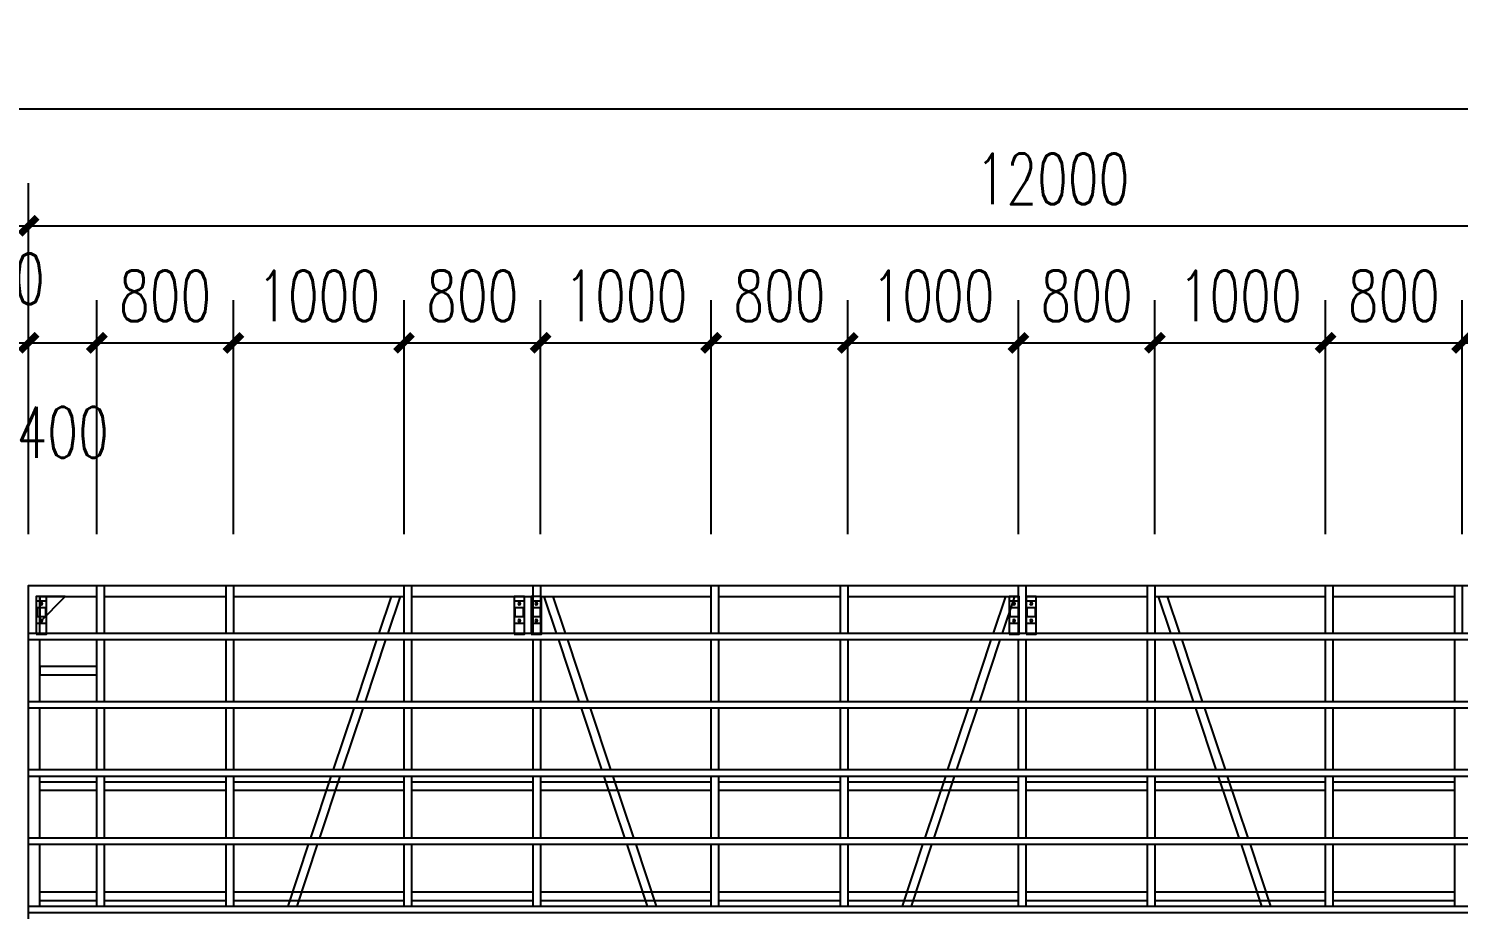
# Model space of a CAD drawing. Extents: x 396092 to 455492, y 17293 to 132793.
# Drawn here: x 428562 to 436940, y 104352 to 109517 of the extents above; entities that cross this region are included whole.
import ezdxf

# ---------------------------------------------------------------- set-up
doc = ezdxf.new("R2010")
doc.units = 0
doc.header["$LTSCALE"] = 1000
doc.header["$MEASUREMENT"] = 0
for name, color, linetype in [('PUB_DIM', 3, 'Continuous'), ('W-STEEL_FRAME钢架', 3, 'Continuous'), ('W-STEEL_KEEL钢龙骨', 5, 'Continuous')]:
    doc.layers.add(name, color=color, linetype=linetype)
doc.styles.add('_TCH_DIM_T3', font='SIMPLEX', dxfattribs={"width": 0.705882, "bigfont": 'GBCBIG'})
doc.dimstyles.new('_TCH_ARCH&&100', dxfattribs={"dimtxt": 297.5, "dimasz": 100, "dimexe": 250, "dimexo": 300, "dimgap": 126.25, "dimtad": 1, "dimdec": 0, "dimzin": 0, "dimdsep": 46, "dimtxsty": '_TCH_DIM_T3', "dimblk": 'ARCHTICK', "dimcen": 0.09, "dimclrt": 7, "dimazin": 2, "dimtfac": 1, "dimtdec": 0, "dimtix": 1, "dimtmove": 2, "dimatfit": 3, "dimfxl": 100, "dimtolj": 1, "dimtzin": 0, "dimarcsym": 0})

# ---------------------------------------------------------------- blocks, each defined once
blk = doc.blocks.new('A$C2ace10f5')
for points in [[(215, -26.7), (275, -26.7), (275, -248.7), (215, -248.7)], [(215, -91.7), (275, -91.7), (275, -221.7), (215, -221.7)], [(220, -131.7), (270, -131.7), (270, -181.7), (220, -181.7)]]:
    blk.add_lwpolyline(points, close=True)
for centre in [(245, -106.7), (245, -206.7)]:
    blk.add_circle(centre, 7)
blk = doc.blocks.new('_ArchTick')
at = {"color": 0, "linetype": 'ByBlock', "const_width": 0.4}
blk.add_lwpolyline([(-0.5, -0.5), (0.5, 0.5)], dxfattribs=at)
blk = doc.blocks.new('*D309')
at = {"layer": 'Defpoints', "color": 0, "transparency": 16777216}
for p in [(440561.5, 109047.1), (406061.5, 107624.8), (440561.5, 107624.8)]:
    blk.add_point(p, dxfattribs=at)
at = {"layer": 'PUB_DIM', "color": 0, "lineweight": -2, "transparency": 16777216}
for p, q in [((406061.5, 107924.8), (406061.5, 109297.1)), ((440561.5, 107924.8), (440561.5, 109297.1)), ((406061.5, 109047.1), (440561.5, 109047.1))]:
    blk.add_line(p, q, dxfattribs=at)
at = {"layer": 'PUB_DIM', "color": 0, "lineweight": -2, "transparency": 16777216, "xscale": 100, "yscale": 100, "zscale": 100, "rotation": 180}
blk.add_blockref('_ArchTick', (406061.5, 109047.1), dxfattribs=at)
at = {"layer": 'PUB_DIM', "color": 0, "lineweight": -2, "transparency": 16777216, "xscale": 100, "yscale": 100, "zscale": 100}
blk.add_blockref('_ArchTick', (440561.5, 109047.1), dxfattribs=at)
at = {"layer": 'PUB_DIM', "color": 7, "transparency": 16777216, "insert": (423311.5, 109322.1), "char_height": 297.5, "attachment_point": 5, "style": '_TCH_DIM_T3'}
blk.add_mtext('\\A1;34500', dxfattribs=at)
blk = doc.blocks.new('*D311')
at = {"layer": 'Defpoints', "color": 0, "transparency": 16777216}
for p in [(428561.6, 108360.9), (418061.5, 106938.6), (428561.6, 106938.6)]:
    blk.add_point(p, dxfattribs=at)
at = {"layer": 'PUB_DIM', "color": 0, "lineweight": -2, "transparency": 16777216}
for p, q in [((418061.5, 107238.6), (418061.5, 108610.9)), ((428561.6, 107238.6), (428561.6, 108610.9)), ((418061.5, 108360.9), (428561.6, 108360.9))]:
    blk.add_line(p, q, dxfattribs=at)
at = {"layer": 'PUB_DIM', "color": 0, "lineweight": -2, "transparency": 16777216, "xscale": 100, "yscale": 100, "zscale": 100, "rotation": 180}
blk.add_blockref('_ArchTick', (418061.5, 108360.9), dxfattribs=at)
at = {"layer": 'PUB_DIM', "color": 0, "lineweight": -2, "transparency": 16777216, "xscale": 100, "yscale": 100, "zscale": 100}
blk.add_blockref('_ArchTick', (428561.6, 108360.9), dxfattribs=at)
at = {"layer": 'PUB_DIM', "color": 7, "transparency": 16777216, "insert": (423311.5, 108635.9), "char_height": 297.5, "attachment_point": 5, "style": '_TCH_DIM_T3'}
blk.add_mtext('\\A1;10500', dxfattribs=at)
blk = doc.blocks.new('*D312')
at = {"layer": 'Defpoints', "color": 0, "transparency": 16777216}
for p in [(440561.5, 108360.9), (428561.6, 106938.6), (440561.5, 106938.6)]:
    blk.add_point(p, dxfattribs=at)
at = {"layer": 'PUB_DIM', "color": 0, "lineweight": -2, "transparency": 16777216}
for p, q in [((428561.6, 107238.6), (428561.6, 108610.9)), ((440561.5, 107238.6), (440561.5, 108610.9)), ((428561.6, 108360.9), (440561.5, 108360.9))]:
    blk.add_line(p, q, dxfattribs=at)
at = {"layer": 'PUB_DIM', "color": 0, "lineweight": -2, "transparency": 16777216, "xscale": 100, "yscale": 100, "zscale": 100, "rotation": 180}
blk.add_blockref('_ArchTick', (428561.6, 108360.9), dxfattribs=at)
at = {"layer": 'PUB_DIM', "color": 0, "lineweight": -2, "transparency": 16777216, "xscale": 100, "yscale": 100, "zscale": 100}
blk.add_blockref('_ArchTick', (440561.5, 108360.9), dxfattribs=at)
at = {"layer": 'PUB_DIM', "color": 7, "transparency": 16777216, "insert": (434561.5, 108635.9), "char_height": 297.5, "attachment_point": 5, "style": '_TCH_DIM_T3'}
blk.add_mtext('\\A1;12000', dxfattribs=at)
blk = doc.blocks.new('*D339')
at = {"layer": 'Defpoints', "color": 0, "transparency": 16777216}
for p in [(428561.6, 107674.8), (428211.5, 106252.5), (428561.6, 106252.5)]:
    blk.add_point(p, dxfattribs=at)
at = {"layer": 'PUB_DIM', "color": 0, "lineweight": -2, "transparency": 16777216}
for p, q in [((428211.5, 106552.5), (428211.5, 107924.8)), ((428561.6, 106552.5), (428561.6, 107924.8)), ((428211.5, 107674.8), (428561.6, 107674.8))]:
    blk.add_line(p, q, dxfattribs=at)
at = {"layer": 'PUB_DIM', "color": 0, "lineweight": -2, "transparency": 16777216, "xscale": 100, "yscale": 100, "zscale": 100, "rotation": 180}
blk.add_blockref('_ArchTick', (428211.5, 107674.8), dxfattribs=at)
at = {"layer": 'PUB_DIM', "color": 0, "lineweight": -2, "transparency": 16777216, "xscale": 100, "yscale": 100, "zscale": 100}
blk.add_blockref('_ArchTick', (428561.6, 107674.8), dxfattribs=at)
at = {"layer": 'PUB_DIM', "color": 7, "transparency": 16777216, "insert": (428386.5, 108049.8), "char_height": 297.5, "attachment_point": 5, "style": '_TCH_DIM_T3'}
blk.add_mtext('\\A1;350', dxfattribs=at)
blk = doc.blocks.new('*D340')
at = {"layer": 'Defpoints', "color": 0, "transparency": 16777216}
for p in [(428961.5, 107674.8), (428561.6, 106252.5), (428961.5, 106252.5)]:
    blk.add_point(p, dxfattribs=at)
at = {"layer": 'PUB_DIM', "color": 0, "lineweight": -2, "transparency": 16777216}
for p, q in [((428561.6, 106552.5), (428561.6, 107924.8)), ((428961.5, 106552.5), (428961.5, 107924.8)), ((428561.6, 107674.8), (428961.5, 107674.8))]:
    blk.add_line(p, q, dxfattribs=at)
at = {"layer": 'PUB_DIM', "color": 0, "lineweight": -2, "transparency": 16777216, "xscale": 100, "yscale": 100, "zscale": 100, "rotation": 180}
blk.add_blockref('_ArchTick', (428561.6, 107674.8), dxfattribs=at)
at = {"layer": 'PUB_DIM', "color": 0, "lineweight": -2, "transparency": 16777216, "xscale": 100, "yscale": 100, "zscale": 100}
blk.add_blockref('_ArchTick', (428961.5, 107674.8), dxfattribs=at)
at = {"layer": 'PUB_DIM', "color": 7, "transparency": 16777216, "insert": (428761.5, 107149.8), "char_height": 297.5, "attachment_point": 5, "style": '_TCH_DIM_T3'}
blk.add_mtext('\\A1;400', dxfattribs=at)
blk = doc.blocks.new('*D341')
at = {"layer": 'Defpoints', "color": 0, "transparency": 16777216}
for p in [(429761.5, 107674.8), (428961.5, 106252.5), (429761.5, 106252.5)]:
    blk.add_point(p, dxfattribs=at)
at = {"layer": 'PUB_DIM', "color": 0, "lineweight": -2, "transparency": 16777216}
for p, q in [((428961.5, 106552.5), (428961.5, 107924.8)), ((429761.5, 106552.5), (429761.5, 107924.8)), ((428961.5, 107674.8), (429761.5, 107674.8))]:
    blk.add_line(p, q, dxfattribs=at)
at = {"layer": 'PUB_DIM', "color": 0, "lineweight": -2, "transparency": 16777216, "xscale": 100, "yscale": 100, "zscale": 100, "rotation": 180}
blk.add_blockref('_ArchTick', (428961.5, 107674.8), dxfattribs=at)
at = {"layer": 'PUB_DIM', "color": 0, "lineweight": -2, "transparency": 16777216, "xscale": 100, "yscale": 100, "zscale": 100}
blk.add_blockref('_ArchTick', (429761.5, 107674.8), dxfattribs=at)
at = {"layer": 'PUB_DIM', "color": 7, "transparency": 16777216, "insert": (429361.5, 107949.8), "char_height": 297.5, "attachment_point": 5, "style": '_TCH_DIM_T3'}
blk.add_mtext('\\A1;800', dxfattribs=at)
blk = doc.blocks.new('*D342')
at = {"layer": 'Defpoints', "color": 0, "transparency": 16777216}
for p in [(430761.5, 107674.8), (429761.5, 106252.5), (430761.5, 106252.5)]:
    blk.add_point(p, dxfattribs=at)
at = {"layer": 'PUB_DIM', "color": 0, "lineweight": -2, "transparency": 16777216}
for p, q in [((429761.5, 106552.5), (429761.5, 107924.8)), ((430761.5, 106552.5), (430761.5, 107924.8)), ((429761.5, 107674.8), (430761.5, 107674.8))]:
    blk.add_line(p, q, dxfattribs=at)
at = {"layer": 'PUB_DIM', "color": 0, "lineweight": -2, "transparency": 16777216, "xscale": 100, "yscale": 100, "zscale": 100, "rotation": 180}
blk.add_blockref('_ArchTick', (429761.5, 107674.8), dxfattribs=at)
at = {"layer": 'PUB_DIM', "color": 0, "lineweight": -2, "transparency": 16777216, "xscale": 100, "yscale": 100, "zscale": 100}
blk.add_blockref('_ArchTick', (430761.5, 107674.8), dxfattribs=at)
at = {"layer": 'PUB_DIM', "color": 7, "transparency": 16777216, "insert": (430261.5, 107949.8), "char_height": 297.5, "attachment_point": 5, "style": '_TCH_DIM_T3'}
blk.add_mtext('\\A1;1000', dxfattribs=at)
blk = doc.blocks.new('*D343')
at = {"layer": 'Defpoints', "color": 0, "transparency": 16777216}
for p in [(431561.5, 107674.8), (430761.5, 106252.5), (431561.5, 106252.5)]:
    blk.add_point(p, dxfattribs=at)
at = {"layer": 'PUB_DIM', "color": 0, "lineweight": -2, "transparency": 16777216}
for p, q in [((430761.5, 106552.5), (430761.5, 107924.8)), ((431561.5, 106552.5), (431561.5, 107924.8)), ((430761.5, 107674.8), (431561.5, 107674.8))]:
    blk.add_line(p, q, dxfattribs=at)
at = {"layer": 'PUB_DIM', "color": 0, "lineweight": -2, "transparency": 16777216, "xscale": 100, "yscale": 100, "zscale": 100, "rotation": 180}
blk.add_blockref('_ArchTick', (430761.5, 107674.8), dxfattribs=at)
at = {"layer": 'PUB_DIM', "color": 0, "lineweight": -2, "transparency": 16777216, "xscale": 100, "yscale": 100, "zscale": 100}
blk.add_blockref('_ArchTick', (431561.5, 107674.8), dxfattribs=at)
at = {"layer": 'PUB_DIM', "color": 7, "transparency": 16777216, "insert": (431161.5, 107949.8), "char_height": 297.5, "attachment_point": 5, "style": '_TCH_DIM_T3'}
blk.add_mtext('\\A1;800', dxfattribs=at)
blk = doc.blocks.new('*D344')
at = {"layer": 'Defpoints', "color": 0, "transparency": 16777216}
for p in [(432561.5, 107674.8), (431561.5, 106252.5), (432561.5, 106252.5)]:
    blk.add_point(p, dxfattribs=at)
at = {"layer": 'PUB_DIM', "color": 0, "lineweight": -2, "transparency": 16777216}
for p, q in [((431561.5, 106552.5), (431561.5, 107924.8)), ((432561.5, 106552.5), (432561.5, 107924.8)), ((431561.5, 107674.8), (432561.5, 107674.8))]:
    blk.add_line(p, q, dxfattribs=at)
at = {"layer": 'PUB_DIM', "color": 0, "lineweight": -2, "transparency": 16777216, "xscale": 100, "yscale": 100, "zscale": 100, "rotation": 180}
blk.add_blockref('_ArchTick', (431561.5, 107674.8), dxfattribs=at)
at = {"layer": 'PUB_DIM', "color": 0, "lineweight": -2, "transparency": 16777216, "xscale": 100, "yscale": 100, "zscale": 100}
blk.add_blockref('_ArchTick', (432561.5, 107674.8), dxfattribs=at)
at = {"layer": 'PUB_DIM', "color": 7, "transparency": 16777216, "insert": (432061.5, 107949.8), "char_height": 297.5, "attachment_point": 5, "style": '_TCH_DIM_T3'}
blk.add_mtext('\\A1;1000', dxfattribs=at)
blk = doc.blocks.new('*D345')
at = {"layer": 'Defpoints', "color": 0, "transparency": 16777216}
for p in [(433361.5, 107674.8), (432561.5, 106252.5), (433361.5, 106252.5)]:
    blk.add_point(p, dxfattribs=at)
at = {"layer": 'PUB_DIM', "color": 0, "lineweight": -2, "transparency": 16777216}
for p, q in [((432561.5, 106552.5), (432561.5, 107924.8)), ((433361.5, 106552.5), (433361.5, 107924.8)), ((432561.5, 107674.8), (433361.5, 107674.8))]:
    blk.add_line(p, q, dxfattribs=at)
at = {"layer": 'PUB_DIM', "color": 0, "lineweight": -2, "transparency": 16777216, "xscale": 100, "yscale": 100, "zscale": 100, "rotation": 180}
blk.add_blockref('_ArchTick', (432561.5, 107674.8), dxfattribs=at)
at = {"layer": 'PUB_DIM', "color": 0, "lineweight": -2, "transparency": 16777216, "xscale": 100, "yscale": 100, "zscale": 100}
blk.add_blockref('_ArchTick', (433361.5, 107674.8), dxfattribs=at)
at = {"layer": 'PUB_DIM', "color": 7, "transparency": 16777216, "insert": (432961.5, 107949.8), "char_height": 297.5, "attachment_point": 5, "style": '_TCH_DIM_T3'}
blk.add_mtext('\\A1;800', dxfattribs=at)
blk = doc.blocks.new('*D346')
at = {"layer": 'Defpoints', "color": 0, "transparency": 16777216}
for p in [(434361.5, 107674.8), (433361.5, 106252.5), (434361.5, 106252.5)]:
    blk.add_point(p, dxfattribs=at)
at = {"layer": 'PUB_DIM', "color": 0, "lineweight": -2, "transparency": 16777216}
for p, q in [((433361.5, 106552.5), (433361.5, 107924.8)), ((434361.5, 106552.5), (434361.5, 107924.8)), ((433361.5, 107674.8), (434361.5, 107674.8))]:
    blk.add_line(p, q, dxfattribs=at)
at = {"layer": 'PUB_DIM', "color": 0, "lineweight": -2, "transparency": 16777216, "xscale": 100, "yscale": 100, "zscale": 100, "rotation": 180}
blk.add_blockref('_ArchTick', (433361.5, 107674.8), dxfattribs=at)
at = {"layer": 'PUB_DIM', "color": 0, "lineweight": -2, "transparency": 16777216, "xscale": 100, "yscale": 100, "zscale": 100}
blk.add_blockref('_ArchTick', (434361.5, 107674.8), dxfattribs=at)
at = {"layer": 'PUB_DIM', "color": 7, "transparency": 16777216, "insert": (433861.5, 107949.8), "char_height": 297.5, "attachment_point": 5, "style": '_TCH_DIM_T3'}
blk.add_mtext('\\A1;1000', dxfattribs=at)
blk = doc.blocks.new('*D347')
at = {"layer": 'Defpoints', "color": 0, "transparency": 16777216}
for p in [(435161.5, 107674.8), (434361.5, 106252.5), (435161.5, 106252.5)]:
    blk.add_point(p, dxfattribs=at)
at = {"layer": 'PUB_DIM', "color": 0, "lineweight": -2, "transparency": 16777216}
for p, q in [((434361.5, 106552.5), (434361.5, 107924.8)), ((435161.5, 106552.5), (435161.5, 107924.8)), ((434361.5, 107674.8), (435161.5, 107674.8))]:
    blk.add_line(p, q, dxfattribs=at)
at = {"layer": 'PUB_DIM', "color": 0, "lineweight": -2, "transparency": 16777216, "xscale": 100, "yscale": 100, "zscale": 100, "rotation": 180}
blk.add_blockref('_ArchTick', (434361.5, 107674.8), dxfattribs=at)
at = {"layer": 'PUB_DIM', "color": 0, "lineweight": -2, "transparency": 16777216, "xscale": 100, "yscale": 100, "zscale": 100}
blk.add_blockref('_ArchTick', (435161.5, 107674.8), dxfattribs=at)
at = {"layer": 'PUB_DIM', "color": 7, "transparency": 16777216, "insert": (434761.5, 107949.8), "char_height": 297.5, "attachment_point": 5, "style": '_TCH_DIM_T3'}
blk.add_mtext('\\A1;800', dxfattribs=at)
blk = doc.blocks.new('*D348')
at = {"layer": 'Defpoints', "color": 0, "transparency": 16777216}
for p in [(436161.5, 107674.8), (435161.5, 106252.5), (436161.5, 106252.5)]:
    blk.add_point(p, dxfattribs=at)
at = {"layer": 'PUB_DIM', "color": 0, "lineweight": -2, "transparency": 16777216}
for p, q in [((435161.5, 106552.5), (435161.5, 107924.8)), ((436161.5, 106552.5), (436161.5, 107924.8)), ((435161.5, 107674.8), (436161.5, 107674.8))]:
    blk.add_line(p, q, dxfattribs=at)
at = {"layer": 'PUB_DIM', "color": 0, "lineweight": -2, "transparency": 16777216, "xscale": 100, "yscale": 100, "zscale": 100, "rotation": 180}
blk.add_blockref('_ArchTick', (435161.5, 107674.8), dxfattribs=at)
at = {"layer": 'PUB_DIM', "color": 0, "lineweight": -2, "transparency": 16777216, "xscale": 100, "yscale": 100, "zscale": 100}
blk.add_blockref('_ArchTick', (436161.5, 107674.8), dxfattribs=at)
at = {"layer": 'PUB_DIM', "color": 7, "transparency": 16777216, "insert": (435661.5, 107949.8), "char_height": 297.5, "attachment_point": 5, "style": '_TCH_DIM_T3'}
blk.add_mtext('\\A1;1000', dxfattribs=at)
blk = doc.blocks.new('*D349')
at = {"layer": 'Defpoints', "color": 0, "transparency": 16777216}
for p in [(436961.5, 107674.8), (436161.5, 106252.5), (436961.5, 106252.5)]:
    blk.add_point(p, dxfattribs=at)
at = {"layer": 'PUB_DIM', "color": 0, "lineweight": -2, "transparency": 16777216}
for p, q in [((436161.5, 106552.5), (436161.5, 107924.8)), ((436961.5, 106552.5), (436961.5, 107924.8)), ((436161.5, 107674.8), (436961.5, 107674.8))]:
    blk.add_line(p, q, dxfattribs=at)
at = {"layer": 'PUB_DIM', "color": 0, "lineweight": -2, "transparency": 16777216, "xscale": 100, "yscale": 100, "zscale": 100, "rotation": 180}
blk.add_blockref('_ArchTick', (436161.5, 107674.8), dxfattribs=at)
at = {"layer": 'PUB_DIM', "color": 0, "lineweight": -2, "transparency": 16777216, "xscale": 100, "yscale": 100, "zscale": 100}
blk.add_blockref('_ArchTick', (436961.5, 107674.8), dxfattribs=at)
at = {"layer": 'PUB_DIM', "color": 7, "transparency": 16777216, "insert": (436561.5, 107949.8), "char_height": 297.5, "attachment_point": 5, "style": '_TCH_DIM_T3'}
blk.add_mtext('\\A1;800', dxfattribs=at)
blk = doc.blocks.new('*D350')
at = {"layer": 'Defpoints', "color": 0, "transparency": 16777216}
for p in [(437961.5, 107674.8), (436961.5, 106252.5), (437961.5, 106252.5)]:
    blk.add_point(p, dxfattribs=at)
at = {"layer": 'PUB_DIM', "color": 0, "lineweight": -2, "transparency": 16777216}
for p, q in [((436961.5, 106552.5), (436961.5, 107924.8)), ((437961.5, 106552.5), (437961.5, 107924.8)), ((436961.5, 107674.8), (437961.5, 107674.8))]:
    blk.add_line(p, q, dxfattribs=at)
at = {"layer": 'PUB_DIM', "color": 0, "lineweight": -2, "transparency": 16777216, "xscale": 100, "yscale": 100, "zscale": 100, "rotation": 180}
blk.add_blockref('_ArchTick', (436961.5, 107674.8), dxfattribs=at)
at = {"layer": 'PUB_DIM', "color": 0, "lineweight": -2, "transparency": 16777216, "xscale": 100, "yscale": 100, "zscale": 100}
blk.add_blockref('_ArchTick', (437961.5, 107674.8), dxfattribs=at)
at = {"layer": 'PUB_DIM', "color": 7, "transparency": 16777216, "insert": (437461.5, 107949.8), "char_height": 297.5, "attachment_point": 5, "style": '_TCH_DIM_T3'}
blk.add_mtext('\\A1;1000', dxfattribs=at)

msp = doc.modelspace()

# ---------------------------------------------------------------- linework, layer by layer
at = {"layer": 'W-STEEL_FRAME钢架', "color": 30, "linetype": 'Continuous', "true_color": 0xf26722}
for p, q in [((430615.5, 105972.5, 2000), (430687.2, 106187.5, 2000)), ((430668.2, 105972.5, 2000), (430739.9, 106187.5, 2000)), ((431654.9, 105972.5, 2000), (431583.2, 106187.5, 2000)), ((431707.6, 105972.5, 2000), (431635.9, 106187.5, 2000)), ((434215.5, 105972.5, 2000), (434287.2, 106187.5, 2000)), ((434268.2, 105972.5, 2000), (434339.9, 106187.5, 2000)), ((435254.9, 105972.5, 2000), (435183.2, 106187.5, 2000)), ((435307.6, 105972.5, 2000), (435235.9, 106187.5, 2000)), ((430482.2, 105572.5, 2000), (430602.2, 105932.5, 2000)), ((430534.9, 105572.5, 2000), (430654.9, 105932.5, 2000)), ((431788.2, 105572.5, 2000), (431668.2, 105932.5, 2000)), ((431840.9, 105572.5, 2000), (431720.9, 105932.5, 2000)), ((434082.2, 105572.5, 2000), (434202.2, 105932.5, 2000)), ((434134.9, 105572.5, 2000), (434254.9, 105932.5, 2000)), ((435388.2, 105572.5, 2000), (435268.2, 105932.5, 2000)), ((435440.9, 105572.5, 2000), (435320.9, 105932.5, 2000)), ((430348.8, 105172.5, 2000), (430468.8, 105532.5, 2000)), ((430401.5, 105172.5, 2000), (430521.5, 105532.5, 2000)), ((431921.5, 105172.5, 2000), (431801.5, 105532.5, 2000)), ((431974.3, 105172.5, 2000), (431854.3, 105532.5, 2000)), ((433948.8, 105172.5, 2000), (434068.8, 105532.5, 2000)), ((434001.5, 105172.5, 2000), (434121.5, 105532.5, 2000)), ((435521.5, 105172.5, 2000), (435401.5, 105532.5, 2000)), ((435574.3, 105172.5, 2000), (435454.3, 105532.5, 2000)), ((430215.5, 104772.5, 2000), (430335.5, 105132.5, 2000)), ((430268.2, 104772.5, 2000), (430388.2, 105132.5, 2000)), ((432054.9, 104772.5, 2000), (431934.9, 105132.5, 2000)), ((432107.6, 104772.5, 2000), (431987.6, 105132.5, 2000)), ((433815.5, 104772.5, 2000), (433935.5, 105132.5, 2000)), ((433868.2, 104772.5, 2000), (433988.2, 105132.5, 2000)), ((435654.9, 104772.5, 2000), (435534.9, 105132.5, 2000)), ((435707.6, 104772.5, 2000), (435587.6, 105132.5, 2000)), ((430082.2, 104372.5, 2000), (430202.2, 104732.5, 2000)), ((430134.9, 104372.5, 2000), (430254.9, 104732.5, 2000)), ((432188.2, 104372.5, 2000), (432068.2, 104732.5, 2000)), ((432240.9, 104372.5, 2000), (432120.9, 104732.5, 2000)), ((433682.2, 104372.5, 2000), (433802.2, 104732.5, 2000)), ((433734.9, 104372.5, 2000), (433854.9, 104732.5, 2000)), ((435788.2, 104372.5, 2000), (435668.2, 104732.5, 2000)), ((435840.9, 104372.5, 2000), (435720.9, 104732.5, 2000))]:
    msp.add_line(p, q, dxfattribs=at)
at = {"layer": 'W-STEEL_FRAME钢架', "linetype": 'Continuous'}
msp.add_lwpolyline([(440561.5, 103252.5), (428561.6, 103252.5), (428561.6, 106252.5), (440561.5, 106252.5)], close=True, dxfattribs=at)
at = {"layer": 'W-STEEL_FRAME钢架', "linetype": 'Continuous', "elevation": 2000}
for points in [[(428961.5, 105972.5), (428961.5, 106252.5), (429004.5, 106252.5), (429004.5, 105972.5)], [(429718.5, 105972.5), (429718.5, 106252.5), (429761.5, 106252.5), (429761.5, 105972.5)], [(430761.5, 105972.5), (430761.5, 106252.5), (430804.5, 106252.5), (430804.5, 105972.5)], [(431518.5, 105972.5), (431518.5, 106252.5), (431561.5, 106252.5), (431561.5, 105972.5)], [(432561.5, 105972.5), (432561.5, 106252.5), (432604.5, 106252.5), (432604.5, 105972.5)], [(433318.5, 105972.5), (433318.5, 106252.5), (433361.5, 106252.5), (433361.5, 105972.5)], [(434361.5, 105972.5), (434361.5, 106252.5), (434404.5, 106252.5), (434404.5, 105972.5)], [(435118.5, 105972.5), (435118.5, 106252.5), (435161.5, 106252.5), (435161.5, 105972.5)], [(436161.5, 105972.5), (436161.5, 106252.5), (436204.5, 106252.5), (436204.5, 105972.5)], [(436918.5, 105972.5), (436918.5, 106252.5), (436961.5, 106252.5), (436961.5, 105972.5)], [(428961.5, 105572.5), (428961.5, 105932.5)], [(429004.5, 105932.5), (429004.5, 105572.5)], [(429718.5, 105572.5), (429718.5, 105932.5)], [(429761.5, 105932.5), (429761.5, 105572.5)], [(430761.5, 105572.5), (430761.5, 105932.5)], [(430804.5, 105932.5), (430804.5, 105572.5)], [(431518.5, 105572.5), (431518.5, 105932.5)], [(431561.5, 105932.5), (431561.5, 105572.5)], [(432561.5, 105572.5), (432561.5, 105932.5)], [(432604.5, 105932.5), (432604.5, 105572.5)], [(433318.5, 105572.5), (433318.5, 105932.5)], [(433361.5, 105932.5), (433361.5, 105572.5)], [(434361.5, 105572.5), (434361.5, 105932.5)], [(434404.5, 105932.5), (434404.5, 105572.5)], [(435118.5, 105572.5), (435118.5, 105932.5)], [(435161.5, 105932.5), (435161.5, 105572.5)], [(436161.5, 105572.5), (436161.5, 105932.5)], [(436204.5, 105932.5), (436204.5, 105572.5)], [(436918.5, 105572.5), (436918.5, 105932.5)], [(428961.5, 105172.5), (428961.5, 105532.5)], [(429004.5, 105532.5), (429004.5, 105172.5)], [(429718.5, 105172.5), (429718.5, 105532.5)], [(429761.5, 105532.5), (429761.5, 105172.5)], [(430761.5, 105172.5), (430761.5, 105532.5)], [(430804.5, 105532.5), (430804.5, 105172.5)], [(431518.5, 105172.5), (431518.5, 105532.5)], [(431561.5, 105532.5), (431561.5, 105172.5)], [(432561.5, 105172.5), (432561.5, 105532.5)], [(432604.5, 105532.5), (432604.5, 105172.5)], [(433318.5, 105172.5), (433318.5, 105532.5)], [(433361.5, 105532.5), (433361.5, 105172.5)], [(434361.5, 105172.5), (434361.5, 105532.5)], [(434404.5, 105532.5), (434404.5, 105172.5)], [(435118.5, 105172.5), (435118.5, 105532.5)], [(435161.5, 105532.5), (435161.5, 105172.5)], [(436161.5, 105172.5), (436161.5, 105532.5)], [(436204.5, 105532.5), (436204.5, 105172.5)], [(436918.5, 105172.5), (436918.5, 105532.5)], [(428961.5, 104772.5), (428961.5, 105132.5)], [(429004.5, 105132.5), (429004.5, 104772.5)], [(429718.5, 104772.5), (429718.5, 105132.5)], [(429761.5, 105132.5), (429761.5, 104772.5)], [(430761.5, 104772.5), (430761.5, 105132.5)], [(430804.5, 105132.5), (430804.5, 104772.5)], [(431518.5, 104772.5), (431518.5, 105132.5)], [(431561.5, 105132.5), (431561.5, 104772.5)], [(432561.5, 104772.5), (432561.5, 105132.5)], [(432604.5, 105132.5), (432604.5, 104772.5)], [(433318.5, 104772.5), (433318.5, 105132.5)], [(433361.5, 105132.5), (433361.5, 104772.5)], [(434361.5, 104772.5), (434361.5, 105132.5)], [(434404.5, 105132.5), (434404.5, 104772.5)], [(435118.5, 104772.5), (435118.5, 105132.5)], [(435161.5, 105132.5), (435161.5, 104772.5)], [(436161.5, 104772.5), (436161.5, 105132.5)], [(436204.5, 105132.5), (436204.5, 104772.5)], [(436918.5, 104772.5), (436918.5, 105132.5)], [(428961.5, 104372.5), (428961.5, 104732.5)], [(429004.5, 104732.5), (429004.5, 104372.5)], [(429718.5, 104372.5), (429718.5, 104732.5)], [(429761.5, 104732.5), (429761.5, 104372.5)], [(430761.5, 104372.5), (430761.5, 104732.5)], [(430804.5, 104732.5), (430804.5, 104372.5)], [(431518.5, 104372.5), (431518.5, 104732.5)], [(431561.5, 104732.5), (431561.5, 104372.5)], [(432561.5, 104372.5), (432561.5, 104732.5)], [(432604.5, 104732.5), (432604.5, 104372.5)], [(433318.5, 104372.5), (433318.5, 104732.5)], [(433361.5, 104732.5), (433361.5, 104372.5)], [(434361.5, 104372.5), (434361.5, 104732.5)], [(434404.5, 104732.5), (434404.5, 104372.5)], [(435118.5, 104372.5), (435118.5, 104732.5)], [(435161.5, 104732.5), (435161.5, 104372.5)], [(436161.5, 104372.5), (436161.5, 104732.5)], [(436204.5, 104732.5), (436204.5, 104372.5)], [(436918.5, 104372.5), (436918.5, 104732.5)]]:
    msp.add_lwpolyline(points, dxfattribs=at)
at = {"layer": 'W-STEEL_FRAME钢架', "linetype": 'Continuous'}
for points in [[(428626.6, 105972.5), (428626.6, 106187.5), (428961.5, 106187.5)], [(429004.5, 106187.5), (429718.5, 106187.5)], [(429761.5, 106187.5), (430761.5, 106187.5)], [(430804.5, 106187.5), (431518.5, 106187.5)], [(431561.5, 106187.5), (432561.5, 106187.5)], [(432604.5, 106187.5), (433318.5, 106187.5)], [(433361.5, 106187.5), (434361.5, 106187.5)], [(434404.5, 106187.5), (435118.5, 106187.5)], [(435161.5, 106187.5), (436161.5, 106187.5)], [(436204.5, 106187.5), (436918.5, 106187.5)], [(428626.6, 105572.5), (428626.6, 105932.5)], [(428626.6, 105172.5), (428626.6, 105532.5)], [(428626.6, 104772.5), (428626.6, 105132.5)], [(428626.6, 104372.5), (428626.6, 104732.5)]]:
    msp.add_lwpolyline(points, dxfattribs=at)
at = {"layer": 'W-STEEL_FRAME钢架', "color": 4}
msp.add_lwpolyline([(428776.6, 106187.5), (428626.6, 106187.5), (428626.6, 106037.5)], close=True, dxfattribs=at)
at = {"layer": 'W-STEEL_FRAME钢架'}
msp.add_lwpolyline([(428626.6, 105728.5), (428961.5, 105728.5), (428961.5, 105776.5), (428626.6, 105776.5)], close=True, dxfattribs=at)
at = {"layer": 'W-STEEL_FRAME钢架', "color": 30, "linetype": 'Continuous', "true_color": 0xf26722}
for points in [[(428626.6, 105100.5), (428961.5, 105100.5)], [(429004.5, 105100.5), (429718.5, 105100.5)], [(429761.5, 105100.5), (430761.5, 105100.5)], [(430804.5, 105100.5), (431518.5, 105100.5)], [(431561.5, 105100.5), (432561.5, 105100.5)], [(432604.5, 105100.5), (433318.5, 105100.5)], [(433361.5, 105100.5), (434361.5, 105100.5)], [(434404.5, 105100.5), (435118.5, 105100.5)], [(435161.5, 105100.5), (436161.5, 105100.5)], [(436204.5, 105100.5), (436918.5, 105100.5)], [(428961.5, 105050.5), (428626.6, 105050.5)], [(429718.5, 105050.5), (429004.5, 105050.5)], [(430761.5, 105050.5), (429761.5, 105050.5)], [(431518.5, 105050.5), (430804.5, 105050.5)], [(432561.5, 105050.5), (431561.5, 105050.5)], [(433318.5, 105050.5), (432604.5, 105050.5)], [(434361.5, 105050.5), (433361.5, 105050.5)], [(435118.5, 105050.5), (434404.5, 105050.5)], [(436161.5, 105050.5), (435161.5, 105050.5)], [(436918.5, 105050.5), (436204.5, 105050.5)], [(428961.5, 104454.5), (428626.6, 104454.5)], [(428626.6, 104404.5), (428961.5, 104404.5)], [(429718.5, 104454.5), (429004.5, 104454.5)], [(429004.5, 104404.5), (429718.5, 104404.5)], [(430761.5, 104454.5), (429761.5, 104454.5)], [(429761.5, 104404.5), (430761.5, 104404.5)], [(431518.5, 104454.5), (430804.5, 104454.5)], [(430804.5, 104404.5), (431518.5, 104404.5)], [(432561.5, 104454.5), (431561.5, 104454.5)], [(431561.5, 104404.5), (432561.5, 104404.5)], [(433318.5, 104454.5), (432604.5, 104454.5)], [(432604.5, 104404.5), (433318.5, 104404.5)], [(434361.5, 104454.5), (433361.5, 104454.5)], [(433361.5, 104404.5), (434361.5, 104404.5)], [(435118.5, 104454.5), (434404.5, 104454.5)], [(434404.5, 104404.5), (435118.5, 104404.5)], [(436161.5, 104454.5), (435161.5, 104454.5)], [(435161.5, 104404.5), (436161.5, 104404.5)], [(436918.5, 104454.5), (436204.5, 104454.5)], [(436204.5, 104404.5), (436918.5, 104404.5)]]:
    msp.add_lwpolyline(points, dxfattribs=at)
at = {"layer": 'W-STEEL_KEEL钢龙骨'}
for points in [[(440561.5, 105932.5), (428561.6, 105932.5), (428561.6, 105972.5), (440561.5, 105972.5)], [(440561.5, 105532.5), (428561.6, 105532.5), (428561.6, 105572.5), (440561.5, 105572.5)], [(440561.5, 105132.5), (428561.6, 105132.5), (428561.6, 105172.5), (440561.5, 105172.5)], [(440561.5, 104732.5), (428561.6, 104732.5), (428561.6, 104772.5), (440561.5, 104772.5)], [(440561.5, 104332.5), (428561.6, 104332.5), (428561.6, 104372.5), (440561.5, 104372.5)]]:
    msp.add_lwpolyline(points, close=True, dxfattribs=at)

# ---------------------------------------------------------------- block references
at = {"xscale": -1, "rotation": 180}
for p in [(428391.6, 105938.8), (431191.6, 105938.8), (431291.6, 105938.8), (434091.6, 105938.8), (434191.6, 105938.8)]:
    msp.add_blockref('A$C2ace10f5', p, dxfattribs=at)

# ---------------------------------------------------------------- dimensions: what is measured, and where the dimension line sits
at = {"layer": 'PUB_DIM'}
for p1, p2, picture, middle in [((406061.5, 107624.8), (440561.5, 107624.8), '*D309', (423311.5, 109322.1)), ((418061.5, 106938.6), (428561.6, 106938.6), '*D311', (423311.5, 108635.9)), ((428561.6, 106938.6), (440561.5, 106938.6), '*D312', (434561.5, 108635.9)), ((428961.5, 106252.5), (429761.5, 106252.5), '*D341', (429361.5, 107949.8)), ((429761.5, 106252.5), (430761.5, 106252.5), '*D342', (430261.5, 107949.8)), ((430761.5, 106252.5), (431561.5, 106252.5), '*D343', (431161.5, 107949.8)), ((431561.5, 106252.5), (432561.5, 106252.5), '*D344', (432061.5, 107949.8)), ((432561.5, 106252.5), (433361.5, 106252.5), '*D345', (432961.5, 107949.8)), ((433361.5, 106252.5), (434361.5, 106252.5), '*D346', (433861.5, 107949.8)), ((434361.5, 106252.5), (435161.5, 106252.5), '*D347', (434761.5, 107949.8)), ((435161.5, 106252.5), (436161.5, 106252.5), '*D348', (435661.5, 107949.8)), ((436161.5, 106252.5), (436961.5, 106252.5), '*D349', (436561.5, 107949.8)), ((436961.5, 106252.5), (437961.5, 106252.5), '*D350', (437461.5, 107949.8))]:
    dim = msp.add_aligned_dim(p1=p1, p2=p2, distance=1422.3, dimstyle='_TCH_ARCH&&100', dxfattribs=at)
    dim.commit()
    dim.dimension.update_dxf_attribs({"geometry": picture, "text_midpoint": middle})
for base, p1, p2, picture, middle in [((428561.6, 107674.8), (428211.5, 106252.5), (428561.6, 106252.5), '*D339', (428386.5, 108049.8)), ((428961.5, 107674.8), (428561.6, 106252.5), (428961.5, 106252.5), '*D340', (428761.5, 107149.8))]:
    dim = msp.add_linear_dim(base=base, p1=p1, p2=p2, angle=0, dimstyle='_TCH_ARCH&&100', dxfattribs=at)
    dim.commit()
    dim.dimension.update_dxf_attribs({"geometry": picture, "text_midpoint": middle, "dimtype": 129})

doc.saveas('drawing.dxf')
